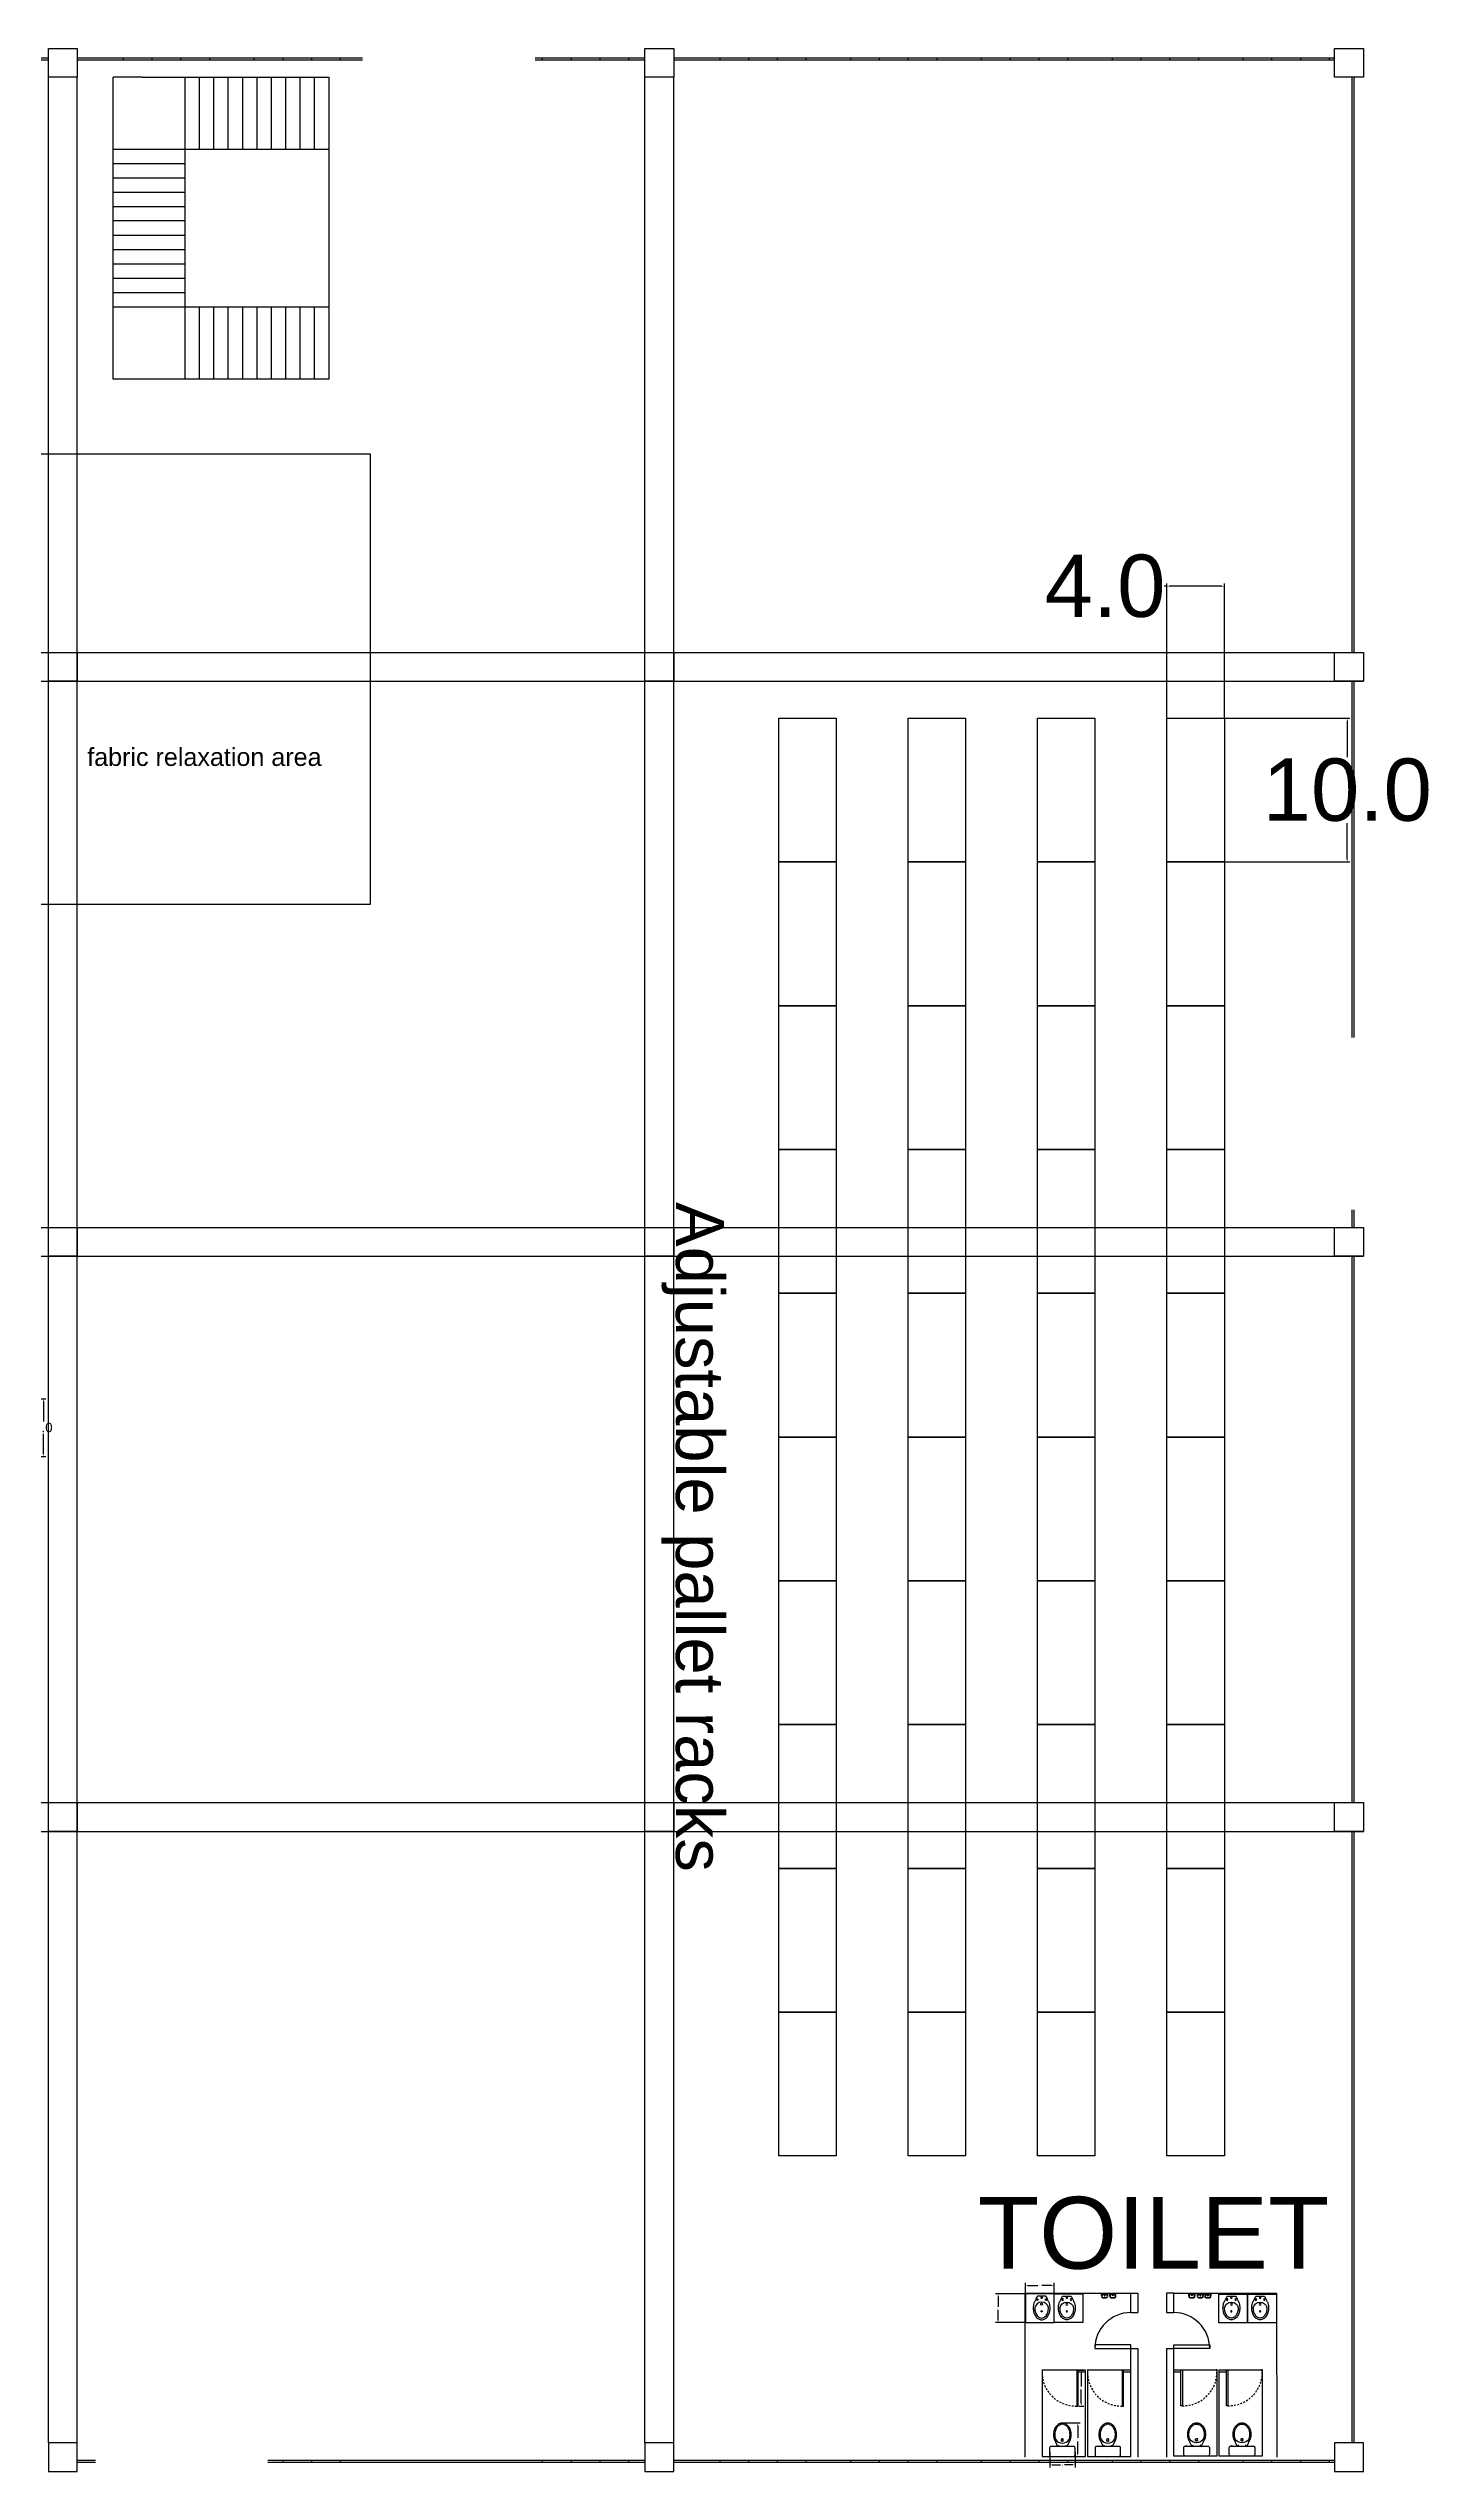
# Model space of a CAD drawing. Header units: feet. Extents: x 3249 to 3709, y 2501 to 2669.
# Drawn here: x 3415.4 to 3511.4, y 2500.7 to 2669.3 of the extents above; entities that cross this region are included whole.
import ezdxf

# ---------------------------------------------------------------- set-up
doc = ezdxf.new("R2010")
doc.units = ezdxf.units.FT
doc.header["$MEASUREMENT"] = 0
doc.linetypes.add('DASHED', pattern=[0.75, 0.5, -0.25])
for name, color, linetype in [('beampillar', 80, 'Continuous'), ('washrooms', 4, 'Continuous'), ('windows', 241, 'Continuous')]:
    doc.layers.add(name, color=color, linetype=linetype)
doc.styles.get("Standard").update_dxf_attribs({"font": 'arial.ttf'})
doc.dimstyles.get("Standard").update_dxf_attribs({"dimtxt": 0.052, "dimasz": 0.18, "dimexe": 0.18, "dimexo": 0.0625, "dimgap": 0.09, "dimtad": 0, "dimtih": 1, "dimtoh": 1, "dimdec": 1, "dimzin": 0, "dimdsep": 46, "dimtxsty": 'Standard', "dimcen": 0.09, "dimadec": 0, "dimazin": 0, "dimtfac": 1, "dimtdec": 1, "dimtofl": 0, "dimtmove": 0, "dimatfit": 3, "dimfxl": 1, "dimtolj": 1, "dimtzin": 0, "dimarcsym": 0})

# ---------------------------------------------------------------- blocks, each defined once
blk = doc.blocks.new('*U1')
blk.add_lwpolyline([(-60, 24), (60, 24), (60, -24), (-60, -24)], close=True)
blk = doc.blocks.new('*U2')
at = {"color": 0, "linetype": 'ByBlock', "lineweight": -2, "transparency": 16777216}
for p in [(0, 324), (120, 324), (240, 324), (360, 324), (480, 324), (600, 324), (720, 324), (840, 324), (960, 324), (1080, 324), (0, 216), (120, 216), (240, 216), (360, 216), (480, 216), (600, 216), (720, 216), (840, 216), (960, 216), (1080, 216), (0, 108), (120, 108), (240, 108), (360, 108), (480, 108), (600, 108), (720, 108), (840, 108), (960, 108), (1080, 108), (0, 0), (120, 0), (240, 0), (360, 0), (480, 0), (600, 0), (720, 0), (840, 0), (960, 0), (1080, 0)]:
    blk.add_blockref('*U1', p, dxfattribs=at)
blk = doc.blocks.new('*D4')
at = {"color": 0, "lineweight": -2, "transparency": 16777216}
for p, q in [((3497.25, 2622.67), (3505.92, 2622.67)), ((3505.74, 2622.49), (3505.74, 2619.97)), ((3505.74, 2612.85), (3505.74, 2615.36)), ((3497.25, 2612.67), (3505.92, 2612.67))]:
    blk.add_line(p, q, dxfattribs=at)
at = {"color": 0, "transparency": 16777216}
for points in [[(3505.71, 2622.49), (3505.77, 2622.49), (3505.74, 2622.67)], [(3505.71, 2612.85), (3505.77, 2612.85), (3505.74, 2612.67)]]:
    blk.add_solid(points, dxfattribs=at)
at = {"color": 0, "transparency": 16777216, "insert": (3505.74, 2617.67), "char_height": 0.052, "attachment_point": 5}
blk.add_mtext('\\A1;{\\H83.333x;10.0}', dxfattribs=at)
blk = doc.blocks.new('*D5')
at = {"color": 0, "lineweight": -2, "transparency": 16777216}
for p, q in [((3493.19, 2631.85), (3493.01, 2631.85)), ((3493.19, 2622.73), (3493.19, 2632.03)), ((3497.01, 2631.85), (3493.37, 2631.85)), ((3497.19, 2622.73), (3497.19, 2632.03))]:
    blk.add_line(p, q, dxfattribs=at)
at = {"color": 0, "transparency": 16777216}
for points in [[(3493.37, 2631.88), (3493.37, 2631.82), (3493.19, 2631.85)], [(3497.01, 2631.88), (3497.01, 2631.82), (3497.19, 2631.85)]]:
    blk.add_solid(points, dxfattribs=at)
at = {"color": 0, "transparency": 16777216, "insert": (3488.89, 2631.85), "char_height": 0.052, "attachment_point": 5}
blk.add_mtext('\\A1;{\\H83.333x;4.0}', dxfattribs=at)
blk = doc.blocks.new('*D85')
at = {"color": 0, "lineweight": -2, "transparency": 16777216}
for p, q in [((3413.39, 2575.33), (3415.21, 2575.33)), ((3415.03, 2575.15), (3415.03, 2573.76)), ((3415.03, 2571.51), (3415.03, 2572.9)), ((3413.39, 2571.33), (3415.21, 2571.33))]:
    blk.add_line(p, q, dxfattribs=at)
at = {"color": 0, "transparency": 16777216}
for points in [[(3415, 2575.15), (3415.06, 2575.15), (3415.03, 2575.33)], [(3415, 2571.51), (3415.06, 2571.51), (3415.03, 2571.33)]]:
    blk.add_solid(points, dxfattribs=at)
at = {"color": 0, "transparency": 16777216, "insert": (3415.03, 2573.33), "char_height": 0.052, "attachment_point": 5}
blk.add_mtext('\\A1;{\\H12.712x;4.0}', dxfattribs=at)
blk = doc.blocks.new('AS3')
for p, q in [((-0.161, 0.16), (-0.148, 0.148)), ((-0.161, 0.16), (-0.161, 0.16)), ((-0.093, 0.03), (0.093, 0.03)), ((-0.093, 0.03), (0.093, 0.03)), ((0.161, 0.16), (0.148, 0.148))]:
    blk.add_line(p, q)
for centre, radius in [((-0.094, 0.106), 0.0175), ((0, 0.21), 0.021), ((0, 0.065), 0.0175), ((0, 0.368), 0.0125), ((0.094, 0.106), 0.0175)]:
    blk.add_circle(centre, radius)
for centre, radius, start, end in [((0, 0.417), 0.135, 90, 120.1667), ((0, 0.417), 0.135, 59.8333, 90), ((0.179, 0.291), 0.365, 163.5541, 180), ((0.179, 0.291), 0.365, 180, 196.4459), ((0.091, 0.317), 0.273, 144.5247, 163.5541), ((0.091, 0.265), 0.273, 196.4459, 202.604), ((0.179, 0.291), 0.33, 163.5541, 180), ((-0.001, 0.313), 0.152, 188.2378, 351.7622), ((0.221, 0.248), 0.383, 195.1598, 214.6695), ((0.091, 0.317), 0.238, 144.5247, 163.5541), ((0.035, 0.357), 0.205, 120.1667, 144.5247), ((0.035, 0.357), 0.17, 120.1667, 144.5247), ((0, 0.417), 0.0996, 90, 120.1667), ((0, 0.417), 0.0996, 59.8333, 90), ((-0.035, 0.357), 0.17, 35.4753, 59.8333), ((-0.035, 0.357), 0.205, 35.4753, 59.8333), ((-0.221, 0.248), 0.383, 325.3305, 344.8402), ((-0.091, 0.317), 0.238, 16.4459, 35.4753), ((-0.091, 0.317), 0.273, 16.4459, 35.4753), ((-0.179, 0.291), 0.33, 0, 16.4459), ((-0.091, 0.265), 0.273, 337.396, 343.5541), ((-0.179, 0.291), 0.365, 0, 16.4459), ((-0.179, 0.291), 0.365, 343.5541, 360)]:
    blk.add_arc(centre, radius, start, end)
blk = doc.blocks.new('WC-P02')
for p, q in [((59, 144), (59, 116)), ((69, 154), (89, 154)), ((69, 106), (89, 106)), ((99, 144), (99, 116))]:
    blk.add_line(p, q)
blk.add_lwpolyline([(-161, 475, 0.414214), (-191, 445), (-191, 295, 0.414214), (-161, 265), (319, 265, 0.414214), (349, 295), (349, 445, 0.414214), (319, 475)], format="xyb", close=True)
blk.add_lwpolyline([(-133, 265), (-133, 259), (-145, 259), (-147, 261), (-149, 262), (-151, 262), (-159, 262), (-159, 265)])
for points in [[(-21, 265), (-91, 121, 0.010294), (-94, 111, 0.077224), (-109, 15, 0.077224), (-94, -81, 0.087), (-54, -158, 0.105687), (9, -212, 0.124183), (79, -230, 0.124183), (148, -212, 0.105687), (212, -158, 0.087), (252, -81, 0.077224), (267, 15, 0.077224), (252, 111, 0.010294), (248, 121), (179, 265)], [(-83, 15, 0.077224), (-70, -74, 0.087), (-34, -142, 0.105687), (22, -189, 0.124183), (79, -204, 0.124183), (136, -189, 0.105687), (191, -142, 0.087), (227, -74, 0.077224), (241, 15, 0.077224), (227, 103, 0.018244), (221, 118, 0.018244)], [(-64, 118, 0.018244), (-70, 103, 0.077224), (-83, 15, 0.077224)]]:
    blk.add_lwpolyline(points, format="xyb")
for centre in [(-1, 250), (159, 250)]:
    blk.add_circle(centre, 4)
for centre, radius, start, end in [((78, 25), 170, 32.9845, 146.7928), ((69, 144), 10, 90, 180), ((69, 116), 10, 180, 270), ((89, 144), 10, 0, 90), ((89, 116), 10, 270, 360)]:
    blk.add_arc(centre, radius, start, end)
blk = doc.blocks.new('stairs only')
for p, q in [((532.29, 104.53), (537.29, 104.53)), ((532.29, 91.53), (532.29, 104.53)), ((537.29, 94.53), (537.29, 104.53)), ((548.29, 104.53), (553.29, 104.53)), ((548.29, 104.53), (548.29, 94.53)), ((553.29, 104.53), (553.29, 89.53)), ((537.29, 103.53), (532.29, 103.53)), ((553.29, 103.53), (548.29, 103.53)), ((537.29, 102.53), (532.29, 102.53)), ((537.29, 101.53), (532.29, 101.53)), ((553.29, 102.53), (548.29, 102.53)), ((553.29, 101.53), (548.29, 101.53)), ((537.29, 100.53), (532.29, 100.53)), ((537.29, 99.53), (532.29, 99.53)), ((553.29, 100.53), (548.29, 100.53)), ((553.29, 99.53), (548.29, 99.53)), ((537.29, 98.53), (532.29, 98.53)), ((553.29, 98.53), (548.29, 98.53)), ((537.29, 97.53), (532.29, 97.53)), ((537.29, 96.53), (532.29, 96.53)), ((553.29, 97.53), (548.29, 97.53)), ((553.29, 96.53), (548.29, 96.53)), ((537.29, 95.53), (532.29, 95.53)), ((553.29, 94.53), (532.29, 94.53)), ((537.29, 94.53), (532.29, 94.53)), ((537.29, 89.53), (537.29, 94.53)), ((538.29, 89.53), (538.29, 94.53)), ((539.29, 89.53), (539.29, 94.53)), ((540.29, 89.53), (540.29, 94.53)), ((541.29, 89.53), (541.29, 94.53)), ((542.29, 94.53), (542.29, 89.53)), ((543.29, 94.53), (543.29, 89.53)), ((544.29, 94.53), (544.29, 89.53)), ((545.29, 94.53), (545.29, 89.53)), ((546.29, 94.53), (546.29, 89.53)), ((547.29, 94.53), (547.29, 89.53)), ((553.29, 95.53), (548.29, 95.53)), ((548.29, 94.53), (548.29, 89.53)), ((553.29, 94.53), (548.29, 94.53)), ((532.29, 91.53), (532.29, 89.53)), ((553.29, 89.53), (532.29, 89.53))]:
    blk.add_line(p, q)
blk = doc.blocks.new('*D1854')
at = {"color": 0, "lineweight": -2, "transparency": 16777216}
for p, q in [((3483.27, 2513.08), (3481.27, 2513.08)), ((3481.45, 2512.9), (3481.45, 2512.19)), ((3483.29, 2511.08), (3481.27, 2511.08)), ((3481.45, 2511.26), (3481.45, 2511.96))]:
    blk.add_line(p, q, dxfattribs=at)
at = {"color": 0, "transparency": 16777216}
for points in [[(3481.42, 2512.9), (3481.48, 2512.9), (3481.45, 2513.08)], [(3481.42, 2511.26), (3481.48, 2511.26), (3481.45, 2511.08)]]:
    blk.add_solid(points, dxfattribs=at)
at = {"color": 0, "transparency": 16777216, "insert": (3481.45, 2512.08), "char_height": 0.052, "attachment_point": 5}
blk.add_mtext('\\A1;2.0', dxfattribs=at)
blk = doc.blocks.new('*D1855')
at = {"color": 0, "lineweight": -2, "transparency": 16777216}
for p, q in [((3483.35, 2513.14), (3483.35, 2513.85)), ((3483.53, 2513.67), (3484.22, 2513.67)), ((3485.17, 2513.67), (3484.49, 2513.67)), ((3485.35, 2513.14), (3485.35, 2513.85))]:
    blk.add_line(p, q, dxfattribs=at)
at = {"color": 0, "transparency": 16777216}
for points in [[(3483.53, 2513.7), (3483.53, 2513.64), (3483.35, 2513.67)], [(3485.17, 2513.7), (3485.17, 2513.64), (3485.35, 2513.67)]]:
    blk.add_solid(points, dxfattribs=at)
at = {"color": 0, "transparency": 16777216, "insert": (3484.35, 2513.67), "char_height": 0.052, "attachment_point": 5}
blk.add_mtext('\\A1;2.0', dxfattribs=at)
blk = doc.blocks.new('*D1856')
at = {"color": 0, "lineweight": -2, "transparency": 16777216}
for p, q in [((3487.08, 2507.78), (3487.42, 2507.78)), ((3487.24, 2507.6), (3487.24, 2506.65)), ((3487.24, 2505.46), (3487.24, 2506.42)), ((3487.08, 2505.28), (3487.42, 2505.28))]:
    blk.add_line(p, q, dxfattribs=at)
at = {"color": 0, "transparency": 16777216}
for points in [[(3487.21, 2507.6), (3487.27, 2507.6), (3487.24, 2507.78)], [(3487.21, 2505.46), (3487.27, 2505.46), (3487.24, 2505.28)]]:
    blk.add_solid(points, dxfattribs=at)
at = {"color": 0, "transparency": 16777216, "insert": (3487.24, 2506.53), "char_height": 0.052, "attachment_point": 5}
blk.add_mtext('\\A1;2.5', dxfattribs=at)
blk = doc.blocks.new('*D1857')
at = {"color": 0, "lineweight": -2, "transparency": 16777216}
for p, q in [((3485.99, 2504.1), (3487.17, 2504.1)), ((3486.99, 2503.92), (3486.99, 2503.06)), ((3486.99, 2501.96), (3486.99, 2502.82)), ((3485.99, 2501.78), (3487.17, 2501.78))]:
    blk.add_line(p, q, dxfattribs=at)
at = {"color": 0, "transparency": 16777216}
for points in [[(3486.96, 2503.92), (3487.02, 2503.92), (3486.99, 2504.1)], [(3486.96, 2501.96), (3487.02, 2501.96), (3486.99, 2501.78)]]:
    blk.add_solid(points, dxfattribs=at)
at = {"color": 0, "transparency": 16777216, "insert": (3486.99, 2502.94), "char_height": 0.052, "attachment_point": 5}
blk.add_mtext('\\A1;2.3', dxfattribs=at)
blk = doc.blocks.new('*D1858')
at = {"color": 0, "lineweight": -2, "transparency": 16777216}
for p, q in [((3485.04, 2502.07), (3485.04, 2501.01)), ((3485.22, 2501.19), (3485.79, 2501.19)), ((3486.63, 2501.19), (3486.06, 2501.19)), ((3486.81, 2502.07), (3486.81, 2501.01))]:
    blk.add_line(p, q, dxfattribs=at)
at = {"color": 0, "transparency": 16777216}
for points in [[(3485.22, 2501.22), (3485.22, 2501.16), (3485.04, 2501.19)], [(3486.63, 2501.22), (3486.63, 2501.16), (3486.81, 2501.19)]]:
    blk.add_solid(points, dxfattribs=at)
at = {"color": 0, "transparency": 16777216, "insert": (3485.93, 2501.19), "char_height": 0.052, "attachment_point": 5}
blk.add_mtext('\\A1;1.8', dxfattribs=at)

msp = doc.modelspace()

# ---------------------------------------------------------------- linework, layer by layer
msp.add_line((3434.9, 2662.25), (3434.9, 2651.25))
msp.add_lwpolyline([(3437.77, 2609.72), (3388.59, 2609.72), (3388.59, 2641.06), (3437.77, 2641.06)], close=True)
at = {"layer": 'beampillar', "linetype": 'ByBlock'}
for p, q in [((3504.86, 2669.25), (3506.86, 2669.25)), ((3415.38, 2502.72), (3415.38, 2667.25)), ((3417.38, 2502.72), (3417.38, 2667.25)), ((3456.88, 2502.72), (3456.88, 2667.25)), ((3458.88, 2502.72), (3458.88, 2667.25)), ((3249.38, 2627.25), (3506.86, 2627.25)), ((3249.38, 2625.25), (3506.86, 2625.25)), ((3249.38, 2587.25), (3506.86, 2587.25)), ((3249.38, 2585.25), (3506.86, 2585.25)), ((3249.38, 2547.25), (3502.86, 2547.25)), ((3502.86, 2547.25), (3506.86, 2547.25)), ((3249.38, 2545.25), (3502.86, 2545.25)), ((3502.86, 2545.25), (3506.86, 2545.25)), ((3504.86, 2500.72), (3506.86, 2500.72))]:
    msp.add_line(p, q, dxfattribs=at)
for points in [[(3415.38, 2669.25), (3417.38, 2669.25), (3417.38, 2667.25), (3415.38, 2667.25)], [(3456.88, 2669.25), (3458.88, 2669.25), (3458.88, 2667.25), (3456.88, 2667.25)], [(3504.86, 2669.25), (3506.86, 2669.25), (3506.86, 2667.25), (3504.86, 2667.25)], [(3415.38, 2627.25), (3417.38, 2627.25), (3417.38, 2625.25), (3415.38, 2625.25)], [(3456.88, 2627.25), (3458.88, 2627.25), (3458.88, 2625.25), (3456.88, 2625.25)], [(3504.86, 2627.25), (3506.86, 2627.25), (3506.86, 2625.25), (3504.86, 2625.25)], [(3415.38, 2587.25), (3417.38, 2587.25), (3417.38, 2585.25), (3415.38, 2585.25)], [(3456.88, 2587.25), (3458.88, 2587.25), (3458.88, 2585.25), (3456.88, 2585.25)], [(3504.86, 2587.25), (3506.86, 2587.25), (3506.86, 2585.25), (3504.86, 2585.25)], [(3415.38, 2547.25), (3417.38, 2547.25), (3417.38, 2545.25), (3415.38, 2545.25)], [(3456.88, 2547.25), (3458.88, 2547.25), (3458.88, 2545.25), (3456.88, 2545.25)], [(3504.86, 2547.25), (3506.86, 2547.25), (3506.86, 2545.25), (3504.86, 2545.25)], [(3415.38, 2500.72), (3417.38, 2500.72), (3417.38, 2502.72), (3415.38, 2502.72)], [(3456.88, 2500.72), (3458.88, 2500.72), (3458.88, 2502.72), (3456.88, 2502.72)], [(3504.86, 2500.72), (3506.86, 2500.72), (3506.86, 2502.72), (3504.86, 2502.72)]]:
    msp.add_lwpolyline(points, close=True, dxfattribs=at)
at = {"layer": 'washrooms'}
for p, q in [((3483.33, 2501.72), (3483.33, 2513.12)), ((3483.33, 2513.12), (3490.68, 2513.12)), ((3490.68, 2513.12), (3491.18, 2513.12)), ((3491.18, 2513.12), (3491.18, 2511.78)), ((3493.67, 2513.14), (3493.17, 2513.14)), ((3493.17, 2513.14), (3493.17, 2511.78)), ((3493.67, 2513.14), (3500.81, 2513.14)), ((3500.81, 2513.14), (3500.85, 2501.72)), ((3490.68, 2511.78), (3491.18, 2511.78)), ((3493.17, 2511.78), (3493.67, 2511.78)), ((3487.52, 2507.78), (3487.02, 2507.78)), ((3490.68, 2507.78), (3490.18, 2507.78)), ((3490.68, 2509.28), (3491.18, 2509.28)), ((3491.18, 2509.28), (3491.18, 2501.72)), ((3493.17, 2509.28), (3493.67, 2509.28)), ((3493.17, 2509.28), (3493.17, 2501.72)), ((3493.67, 2507.8), (3494.17, 2507.8)), ((3496.83, 2507.8), (3497.33, 2507.8)), ((3487.52, 2507.64), (3487.02, 2507.64)), ((3490.68, 2507.64), (3490.18, 2507.64)), ((3493.67, 2507.66), (3494.16, 2507.66)), ((3496.83, 2507.66), (3497.32, 2507.66))]:
    msp.add_line(p, q, dxfattribs=at)
at = {"layer": 'washrooms', "linetype": 'ByBlock'}
for p, q in [((3488.78, 2513.11), (3488.63, 2513.06)), ((3488.96, 2513.11), (3488.78, 2513.11)), ((3489.08, 2513.06), (3488.96, 2513.11)), ((3489.35, 2513.11), (3489.2, 2513.06)), ((3489.53, 2513.11), (3489.35, 2513.11)), ((3489.65, 2513.06), (3489.53, 2513.11)), ((3490.68, 2511.78), (3490.68, 2513.12)), ((3493.67, 2511.78), (3493.67, 2513.14)), ((3494.85, 2513.11), (3494.7, 2513.06)), ((3495.03, 2513.11), (3494.85, 2513.11)), ((3495.15, 2513.06), (3495.03, 2513.11)), ((3495.44, 2513.11), (3495.29, 2513.06)), ((3495.62, 2513.11), (3495.44, 2513.11)), ((3495.74, 2513.06), (3495.62, 2513.11)), ((3495.96, 2513.11), (3495.82, 2513.06)), ((3496.14, 2513.11), (3495.96, 2513.11)), ((3496.27, 2513.06), (3496.14, 2513.11)), ((3490.68, 2507.78), (3490.68, 2509.53)), ((3493.67, 2507.66), (3493.67, 2509.53))]:
    msp.add_line(p, q, dxfattribs=at)
for points in [[(3485.35, 2513.08), (3483.35, 2513.08), (3483.35, 2511.08), (3485.35, 2511.08)], [(3485.35, 2513.08), (3487.35, 2513.08), (3487.35, 2511.08), (3485.35, 2511.08)], [(3496.81, 2513.07), (3498.81, 2513.07), (3498.81, 2511.07), (3496.81, 2511.07)], [(3498.81, 2513.07), (3500.81, 2513.07), (3500.81, 2511.07), (3498.81, 2511.07)], [(3487.52, 2501.78), (3487.52, 2507.78), (3484.52, 2507.78), (3484.52, 2501.78)], [(3490.68, 2501.78), (3490.68, 2507.78), (3487.68, 2507.78), (3487.68, 2501.78)], [(3493.67, 2501.8), (3493.67, 2507.8), (3496.67, 2507.8), (3496.67, 2501.8)], [(3496.83, 2501.8), (3496.83, 2507.8), (3499.83, 2507.8), (3499.83, 2501.8)]]:
    msp.add_lwpolyline(points, close=True, dxfattribs=at)
at = {"layer": 'washrooms'}
for points in [[(3488.18, 2509.53), (3488.18, 2509.28), (3490.68, 2509.28), (3490.68, 2509.53)], [(3496.17, 2509.53), (3496.17, 2509.28), (3493.67, 2509.28), (3493.67, 2509.53)], [(3487.02, 2507.78), (3486.92, 2507.78), (3486.92, 2505.28), (3487.02, 2505.28)], [(3490.18, 2507.78), (3490.08, 2507.78), (3490.08, 2505.28), (3490.18, 2505.28)], [(3494.17, 2507.8), (3494.27, 2507.8), (3494.27, 2505.3), (3494.17, 2505.3)], [(3497.33, 2507.8), (3497.43, 2507.8), (3497.43, 2505.3), (3497.33, 2505.3)]]:
    msp.add_lwpolyline(points, close=True, dxfattribs=at)
for centre, radius in [((3488.7, 2513.05), 0.015), ((3488.86, 2512.97), 0.023), ((3489.27, 2513.05), 0.015), ((3489.43, 2512.98), 0.023), ((3494.77, 2513.05), 0.015), ((3494.93, 2512.98), 0.023), ((3495.36, 2513.05), 0.015), ((3495.52, 2512.97), 0.023), ((3495.88, 2513.05), 0.015), ((3496.04, 2512.97), 0.023)]:
    msp.add_circle(centre, radius, dxfattribs=at)
for centre, radius, start, end in [((3489.9, 2513.01), 1.27, 177.6959, 183.3541), ((3488.77, 2512.94), 0.134, 183.3541, 259.7124), ((3488.76, 2512.93), 0.096, 110.4236, 261.8929), ((3488.86, 2512.67), 0.37, 90, 110.4236), ((3488.86, 2513.6), 0.774, 261.8125, 270), ((3488.86, 2513.6), 0.8, 261.8125, 270), ((3488.86, 2512.97), 0.0325, 90, 270), ((3488.86, 2512.67), 0.37, 69.5764, 90), ((3488.86, 2512.97), 0.0325, 270, 90), ((3488.86, 2513.6), 0.774, 270, 278.1875), ((3488.86, 2513.6), 0.8, 270, 278.1875), ((3488.96, 2512.93), 0.096, 278.1071, 69.5764), ((3488.95, 2512.94), 0.134, 280.2876, 356.6459), ((3487.82, 2513.01), 1.27, 356.6459, 2.3041), ((3490.47, 2513.01), 1.27, 177.6959, 183.3541), ((3489.34, 2512.94), 0.134, 183.3541, 259.7124), ((3489.33, 2512.93), 0.096, 110.4236, 261.8929), ((3489.43, 2512.67), 0.37, 90, 110.4236), ((3489.43, 2513.6), 0.8, 261.8125, 270), ((3489.43, 2513.6), 0.774, 261.8125, 270), ((3489.43, 2512.98), 0.0325, 90, 270), ((3489.43, 2512.67), 0.37, 69.5764, 90), ((3489.43, 2512.98), 0.0325, 270, 90), ((3489.43, 2513.6), 0.774, 270, 278.1875), ((3489.43, 2513.6), 0.8, 270, 278.1875), ((3489.52, 2512.93), 0.096, 278.1071, 69.5764), ((3489.52, 2512.94), 0.134, 280.2876, 356.6459), ((3488.38, 2513.01), 1.27, 356.6459, 2.3041), ((3495.97, 2513.01), 1.27, 177.6959, 183.3541), ((3494.84, 2512.94), 0.134, 183.3541, 259.7124), ((3494.83, 2512.93), 0.096, 110.4236, 261.8929), ((3494.93, 2512.68), 0.37, 90, 110.4236), ((3494.93, 2513.6), 0.8, 261.8125, 270), ((3494.93, 2513.6), 0.774, 261.8125, 270), ((3494.93, 2512.98), 0.0325, 90, 270), ((3494.93, 2512.68), 0.37, 69.5764, 90), ((3494.93, 2512.98), 0.0325, 270, 90), ((3494.93, 2513.6), 0.774, 270, 278.1875), ((3494.93, 2513.6), 0.8, 270, 278.1875), ((3495.02, 2512.93), 0.096, 278.1071, 69.5764), ((3495.02, 2512.94), 0.134, 280.2876, 356.6459), ((3493.88, 2513.01), 1.27, 356.6459, 2.3041), ((3496.56, 2513.01), 1.27, 177.6959, 183.3541), ((3495.43, 2512.94), 0.134, 183.3541, 259.7124), ((3495.42, 2512.93), 0.096, 110.4236, 261.8929), ((3495.52, 2512.67), 0.37, 90, 110.4236), ((3495.52, 2513.6), 0.8, 261.8125, 270), ((3495.52, 2513.6), 0.774, 261.8125, 270), ((3495.52, 2512.97), 0.0325, 90, 270), ((3495.52, 2512.67), 0.37, 69.5764, 90), ((3495.52, 2512.97), 0.0325, 270, 90), ((3495.52, 2513.6), 0.774, 270, 278.1875), ((3495.52, 2513.6), 0.8, 270, 278.1875), ((3495.61, 2512.93), 0.096, 278.1071, 69.5764), ((3495.61, 2512.94), 0.134, 280.2876, 356.6459), ((3494.47, 2513.01), 1.27, 356.6459, 2.3041), ((3497.09, 2513.01), 1.27, 177.6959, 183.3541), ((3495.95, 2512.94), 0.134, 183.3541, 259.7124), ((3495.95, 2512.93), 0.096, 110.4236, 261.8929), ((3496.04, 2512.67), 0.37, 90, 110.4236), ((3496.04, 2513.6), 0.774, 261.8125, 270), ((3496.04, 2513.6), 0.8, 261.8125, 270), ((3496.04, 2512.97), 0.0325, 90, 270), ((3496.04, 2512.67), 0.37, 69.5764, 90), ((3496.04, 2512.97), 0.0325, 270, 90), ((3496.04, 2513.6), 0.774, 270, 278.1875), ((3496.04, 2513.6), 0.8, 270, 278.1875), ((3496.14, 2512.93), 0.096, 278.1071, 69.5764), ((3496.13, 2512.94), 0.134, 280.2876, 356.6459), ((3495, 2513.01), 1.27, 356.6459, 2.3041), ((3490.68, 2509.28), 2.5, 90, 180), ((3493.67, 2509.28), 2.5, 0, 90)]:
    msp.add_arc(centre, radius, start, end, dxfattribs=at)
at = {"layer": 'washrooms', "linetype": 'DASHED', "ltscale": 0.25}
for centre, start, end in [((3486.85, 2507.62), 174.9669, 271.5827), ((3490.01, 2507.62), 174.9669, 271.5827), ((3494.33, 2507.64), 268.4173, 5.0331), ((3497.49, 2507.64), 268.4173, 5.0331)]:
    msp.add_arc(centre, 2.34, start, end, dxfattribs=at)
at = {"layer": 'windows', "linetype": 'ByBlock'}
for p, q in [((3375.88, 2668.59), (3415.38, 2668.59)), ((3375.88, 2668.46), (3415.38, 2668.46)), ((3417.38, 2668.59), (3437.24, 2668.59)), ((3417.38, 2668.59), (3437.24, 2668.59)), ((3417.38, 2668.46), (3437.24, 2668.46)), ((3417.38, 2668.46), (3437.24, 2668.46)), ((3420.58, 2668.59), (3420.58, 2668.46)), ((3422.58, 2668.59), (3422.58, 2668.46)), ((3424.58, 2668.59), (3424.58, 2668.46)), ((3426.58, 2668.59), (3426.58, 2668.46)), ((3426.58, 2668.59), (3426.58, 2668.46)), ((3429.68, 2668.59), (3429.68, 2668.46)), ((3431.68, 2668.59), (3431.68, 2668.46)), ((3433.68, 2668.59), (3433.68, 2668.46)), ((3435.68, 2668.59), (3435.68, 2668.46)), ((3449.24, 2668.59), (3456.88, 2668.59)), ((3449.24, 2668.59), (3456.88, 2668.59)), ((3449.24, 2668.46), (3456.88, 2668.46)), ((3449.24, 2668.46), (3456.88, 2668.46)), ((3449.74, 2668.59), (3449.74, 2668.46)), ((3451.74, 2668.59), (3451.74, 2668.46)), ((3453.74, 2668.59), (3453.74, 2668.46)), ((3455.74, 2668.59), (3455.74, 2668.46)), ((3458.88, 2668.59), (3504.86, 2668.59)), ((3458.88, 2668.59), (3504.86, 2668.59)), ((3458.88, 2668.59), (3458.88, 2668.46)), ((3458.88, 2668.59), (3458.88, 2668.46)), ((3458.88, 2668.46), (3504.86, 2668.46)), ((3458.88, 2668.46), (3504.86, 2668.46)), ((3462.08, 2668.59), (3462.08, 2668.46)), ((3464.08, 2668.59), (3464.08, 2668.46)), ((3466.08, 2668.59), (3466.08, 2668.46)), ((3468.08, 2668.59), (3468.08, 2668.46)), ((3471.18, 2668.59), (3471.18, 2668.46)), ((3473.18, 2668.59), (3473.18, 2668.46)), ((3475.18, 2668.59), (3475.18, 2668.46)), ((3477.18, 2668.59), (3477.18, 2668.46)), ((3477.18, 2668.59), (3477.18, 2668.46)), ((3477.18, 2668.59), (3477.18, 2668.46)), ((3480.28, 2668.59), (3480.28, 2668.46)), ((3482.28, 2668.59), (3482.28, 2668.46)), ((3484.28, 2668.59), (3484.28, 2668.46)), ((3486.28, 2668.59), (3486.28, 2668.46)), ((3486.28, 2668.59), (3486.28, 2668.46)), ((3486.28, 2668.59), (3486.28, 2668.46)), ((3489.38, 2668.59), (3489.38, 2668.46)), ((3491.38, 2668.59), (3491.38, 2668.46)), ((3493.38, 2668.59), (3493.38, 2668.46)), ((3495.38, 2668.59), (3495.38, 2668.46)), ((3495.38, 2668.59), (3495.38, 2668.46)), ((3498.48, 2668.59), (3498.48, 2668.46)), ((3500.48, 2668.59), (3500.48, 2668.46)), ((3502.48, 2668.59), (3502.48, 2668.46)), ((3504.48, 2668.59), (3504.48, 2668.46)), ((3506.07, 2667.25), (3506.07, 2627.25)), ((3506.2, 2667.25), (3506.2, 2627.25)), ((3506.07, 2625.25), (3506.07, 2600.47)), ((3506.2, 2625.25), (3506.2, 2600.47)), ((3506.07, 2588.47), (3506.07, 2587.25)), ((3506.2, 2588.47), (3506.2, 2587.25)), ((3506.07, 2585.25), (3506.07, 2547.25)), ((3506.2, 2585.25), (3506.2, 2547.25)), ((3506.07, 2545.25), (3506.07, 2502.72)), ((3506.2, 2545.25), (3506.2, 2502.72)), ((3417.38, 2501.51), (3418.65, 2501.51)), ((3417.38, 2501.38), (3418.65, 2501.38)), ((3430.65, 2501.51), (3456.88, 2501.51)), ((3430.65, 2501.38), (3456.88, 2501.38)), ((3431.68, 2501.51), (3431.68, 2501.38)), ((3433.68, 2501.51), (3433.68, 2501.38)), ((3435.68, 2501.51), (3435.68, 2501.38)), ((3449.74, 2501.51), (3449.74, 2501.38)), ((3451.74, 2501.51), (3451.74, 2501.38)), ((3453.74, 2501.51), (3453.74, 2501.38)), ((3455.74, 2501.51), (3455.74, 2501.38)), ((3458.88, 2501.51), (3504.86, 2501.51)), ((3458.88, 2501.38), (3504.86, 2501.38)), ((3462.08, 2501.51), (3462.08, 2501.38)), ((3464.08, 2501.51), (3464.08, 2501.38)), ((3466.08, 2501.51), (3466.08, 2501.38)), ((3468.08, 2501.51), (3468.08, 2501.38)), ((3471.18, 2501.51), (3471.18, 2501.38)), ((3473.18, 2501.51), (3473.18, 2501.38)), ((3475.18, 2501.51), (3475.18, 2501.38)), ((3477.18, 2501.51), (3477.18, 2501.38)), ((3477.18, 2501.51), (3477.18, 2501.38)), ((3477.18, 2501.51), (3477.18, 2501.38)), ((3480.28, 2501.51), (3480.28, 2501.38)), ((3482.28, 2501.51), (3482.28, 2501.38)), ((3484.28, 2501.51), (3484.28, 2501.38)), ((3486.28, 2501.51), (3486.28, 2501.38)), ((3486.28, 2501.51), (3486.28, 2501.38)), ((3486.28, 2501.51), (3486.28, 2501.38)), ((3489.38, 2501.51), (3489.38, 2501.38)), ((3491.38, 2501.51), (3491.38, 2501.38)), ((3493.38, 2501.51), (3493.38, 2501.38)), ((3495.38, 2501.51), (3495.38, 2501.38)), ((3495.38, 2501.51), (3495.38, 2501.38)), ((3498.48, 2501.51), (3498.48, 2501.38)), ((3500.48, 2501.51), (3500.48, 2501.38)), ((3502.48, 2501.51), (3502.48, 2501.38)), ((3504.48, 2501.51), (3504.48, 2501.38))]:
    msp.add_line(p, q, dxfattribs=at)

# ---------------------------------------------------------------- block references
at = {"rotation": 270}
for name, p, xscale, yscale, zscale in [('stairs only', (3330.37, 3199.52), 0.99996, 0.99996, 0.99996), ('*U2', (3468.19, 2617.67), 0.08333, 0.08333, 0.08333)]:
    msp.add_blockref(name, p, dxfattribs=dict(at, xscale=xscale, yscale=yscale, zscale=zscale))
at = {"layer": 'washrooms', "rotation": 180}
for name, p, xscale, yscale, zscale in [('AS3', (3484.48, 2513.02), 3.146882238057374, 3.146882238057374, 3.146882238057374), ('AS3', (3486.23, 2513.02), -3.146882238057374, 3.146882238057374, 3.146882238057374), ('AS3', (3497.68, 2513.02), -3.146882238057374, 3.146882238057374, 3.146882238057374), ('AS3', (3499.68, 2513.02), -3.146882238057374, 3.146882238057374, 3.146882238057374), ('WC-P02', (3486.18, 2503.34), 0.003281687319011666, 0.003281687319011666, 0.003281687319011666), ('WC-P02', (3489.34, 2503.34), 0.003281687319011666, 0.003281687319011666, 0.003281687319011666), ('WC-P02', (3495, 2503.36), -0.003281687319011666, 0.003281687319011666, 0.003281687319011666), ('WC-P02', (3498.16, 2503.36), -0.003281687319011666, 0.003281687319011666, 0.003281687319011666)]:
    msp.add_blockref(name, p, dxfattribs=dict(at, xscale=xscale, yscale=yscale, zscale=zscale))

# ---------------------------------------------------------------- texts
at = {"attachment_point": 1}
for s, width, insert, char_height in [('fabric relaxation area', 429.7724, (3418.08, 2620.6), 1.2499), ('TOILET', 87.714, (3480.04, 2519.83), 5)]:
    msp.add_mtext_dynamic_manual_height_columns(s, width=width, gutter_width=1, heights=[0], dxfattribs=dict(at, insert=insert, char_height=char_height))
at = {"insert": (3462.37, 2589.02), "char_height": 3.3332, "attachment_point": 1, "rotation": 270}
msp.add_mtext_dynamic_manual_height_columns('Adjustable pallet racks ', width=1543.6641, gutter_width=1, heights=[0], dxfattribs=at)

# ---------------------------------------------------------------- dimensions: what is measured, and where the dimension line sits
dim = msp.add_linear_dim(base=(3493.19, 2631.85), p1=(3497.19, 2622.67), p2=(3493.19, 2622.67), text='{\\H83.333x;<>}', dimstyle='Standard')
dim.commit()
dim.dimension.update_dxf_attribs({"geometry": '*D5', "text_midpoint": (3488.89, 2631.85)})
for base, p1, p2, angle, text, picture, middle in [((3505.74, 2612.67), (3497.19, 2622.67), (3497.19, 2612.67), 270, '{\\H83.333x;<>}', '*D4', (3505.74, 2617.67)), ((3415.03, 2575.33), (3413.32, 2571.33), (3413.32, 2575.33), 90, '{\\H12.712x;<>}', '*D85', (3415.03, 2573.33))]:
    dim = msp.add_linear_dim(base=base, p1=p1, p2=p2, angle=angle, text=text, dimstyle='Standard')
    dim.commit()
    dim.dimension.update_dxf_attribs({"geometry": picture, "text_midpoint": middle})
for base, p1, p2, picture, middle in [((3481.45, 2511.08), (3483.33, 2513.08), (3483.35, 2511.08), '*D1854', (3481.45, 2512.08)), ((3487.24, 2505.28), (3487.02, 2507.78), (3487.02, 2505.28), '*D1856', (3487.24, 2506.53))]:
    dim = msp.add_linear_dim(base=base, p1=p1, p2=p2, angle=90, dimstyle='Standard')
    dim.commit()
    dim.dimension.update_dxf_attribs({"geometry": picture, "text_midpoint": middle})
for base, p1, p2, picture, middle in [((3485.35, 2513.67), (3483.35, 2513.08), (3485.35, 2513.08), '*D1855', (3484.35, 2513.67)), ((3486.81, 2501.19), (3485.04, 2502.13), (3486.81, 2502.13), '*D1858', (3485.93, 2501.19))]:
    dim = msp.add_linear_dim(base=base, p1=p1, p2=p2, dimstyle='Standard')
    dim.commit()
    dim.dimension.update_dxf_attribs({"geometry": picture, "text_midpoint": middle})
dim = msp.add_linear_dim(base=(3486.99, 2501.78), p1=(3485.93, 2504.1), p2=(3485.93, 2501.78), angle=90, dimstyle='Standard')
dim.commit()
dim.dimension.update_dxf_attribs({"geometry": '*D1857', "text_midpoint": (3486.99, 2502.94), "dimtype": 160})

doc.saveas('drawing.dxf')
